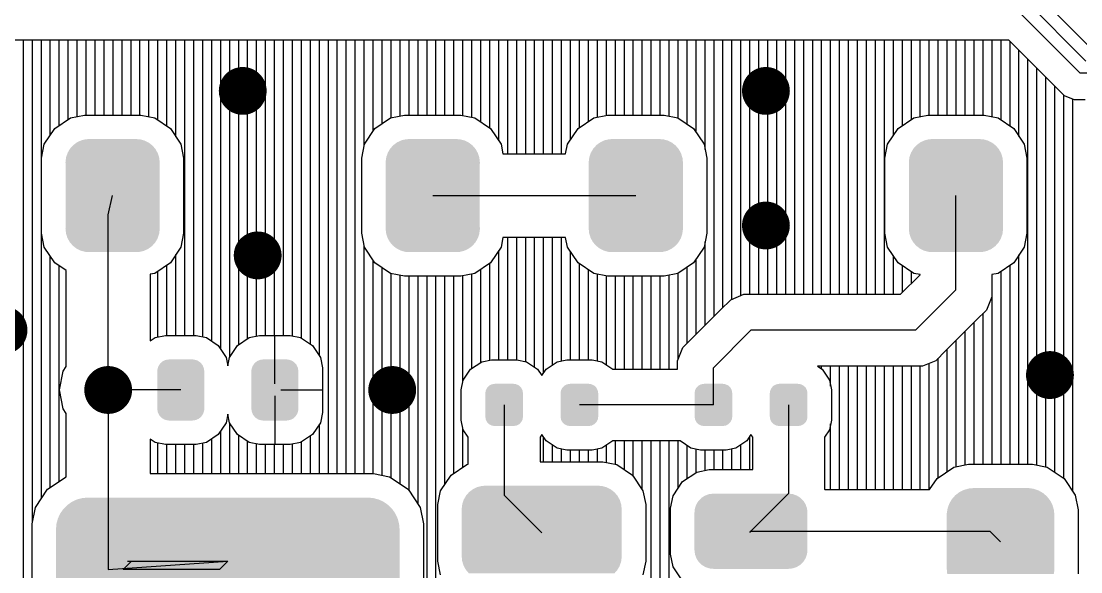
# Model space of a CAD drawing. Extents: x 295 to 953, y 10 to 290.
# Drawn here: x 735.65 to 772.78, y 164.26 to 183.55 of the extents above; entities that cross this region are included whole.
import ezdxf

# ---------------------------------------------------------------- set-up
doc = ezdxf.new("R2010")
doc.units = 0
doc.header["$LTSCALE"] = 5
doc.header["$MEASUREMENT"] = 0
doc.layers.get('0').update_dxf_attribs({"linetype": 'CONTINUOUS', "lineweight": 25})
doc.layers.add('DV-INT-A3_TOP', color=10, linetype='CONTINUOUS')

msp = doc.modelspace()

# ---------------------------------------------------------------- linework, layer by layer
at = {"const_width": 0.838}
for points in [[(742.994, 181.104, 1), (743.832, 181.104, 1)], [(761.33, 181.104, 1), (762.168, 181.104, 1)], [(761.33, 176.389, 1), (762.168, 176.389, 1)], [(743.518, 175.341, 1), (744.356, 175.341, 1)], [(734.612, 172.722, 1), (735.45, 172.722, 1)], [(771.283, 171.15, 1), (772.122, 171.15, 1)], [(738.279, 170.626, 1), (739.117, 170.626, 1)], [(748.233, 170.626, 1), (749.071, 170.626, 1)]]:
    msp.add_lwpolyline(points, format="xyb", close=True, dxfattribs=at)
for points in [[(737.608, 179.304), (737.741, 179.366), (740.094, 179.304), (739.971, 179.366)], [(737.741, 179.366), (737.759, 179.374), (739.971, 179.366), (739.94, 179.374)], [(737.759, 179.374), (737.906, 179.409), (739.94, 179.374), (739.81, 179.409)], [(737.906, 179.409), (737.92, 179.412), (739.81, 179.409), (739.751, 179.412)], [(737.92, 179.412), (738.087, 179.417), (739.751, 179.412), (739.667, 179.417)], [(739.62, 179.417), (739.644, 179.418), (739.667, 179.417), (739.644, 179.418)], [(748.827, 179.304), (748.96, 179.366), (751.314, 179.304), (751.19, 179.366)], [(748.96, 179.366), (748.978, 179.374), (751.19, 179.366), (751.159, 179.374)], [(748.978, 179.374), (749.125, 179.409), (751.159, 179.374), (751.03, 179.409)], [(749.125, 179.409), (749.14, 179.412), (751.03, 179.409), (750.97, 179.412)], [(749.14, 179.412), (749.306, 179.417), (750.97, 179.412), (750.887, 179.417)], [(750.84, 179.417), (750.864, 179.418), (750.887, 179.417), (750.864, 179.418)], [(755.943, 179.304), (756.077, 179.366), (758.43, 179.304), (758.306, 179.366)], [(756.077, 179.366), (756.094, 179.374), (758.306, 179.366), (758.276, 179.374)], [(756.094, 179.374), (756.241, 179.409), (758.276, 179.374), (758.146, 179.409)], [(756.241, 179.409), (756.256, 179.412), (758.146, 179.409), (758.087, 179.412)], [(756.256, 179.412), (756.422, 179.417), (758.087, 179.412), (758.003, 179.417)], [(757.956, 179.417), (757.98, 179.418), (758.003, 179.417), (757.98, 179.418)], [(767.163, 179.304), (767.296, 179.366), (769.649, 179.304), (769.526, 179.366)], [(767.296, 179.366), (767.314, 179.374), (769.526, 179.366), (769.495, 179.374)], [(767.314, 179.374), (767.461, 179.409), (769.495, 179.374), (769.365, 179.409)], [(767.461, 179.409), (767.475, 179.412), (769.365, 179.409), (769.306, 179.412)], [(767.475, 179.412), (767.641, 179.417), (769.306, 179.412), (769.222, 179.417)], [(769.175, 179.417), (769.199, 179.418), (769.222, 179.417), (769.199, 179.418)], [(737.278, 178.939), (737.351, 179.063), (740.426, 178.939), (740.358, 179.063)], [(737.351, 179.063), (737.363, 179.083), (740.358, 179.063), (740.341, 179.083)], [(737.363, 179.083), (737.459, 179.189), (740.341, 179.083), (740.25, 179.189)], [(737.459, 179.189), (737.474, 179.206), (740.25, 179.189), (740.229, 179.206)], [(737.474, 179.206), (737.591, 179.292), (740.229, 179.206), (740.12, 179.292)], [(737.591, 179.292), (737.608, 179.304), (740.12, 179.292), (740.094, 179.304)], [(748.497, 178.939), (748.57, 179.063), (751.646, 178.939), (751.577, 179.063)], [(748.57, 179.063), (748.582, 179.083), (751.577, 179.063), (751.561, 179.083)], [(748.582, 179.083), (748.678, 179.189), (751.561, 179.083), (751.47, 179.189)], [(748.678, 179.189), (748.693, 179.206), (751.47, 179.189), (751.449, 179.206)], [(748.693, 179.206), (748.81, 179.292), (751.449, 179.206), (751.339, 179.292)], [(748.81, 179.292), (748.827, 179.304), (751.339, 179.292), (751.314, 179.304)], [(755.614, 178.939), (755.687, 179.063), (758.762, 178.939), (758.694, 179.063)], [(755.687, 179.063), (755.698, 179.083), (758.694, 179.063), (758.677, 179.083)], [(755.698, 179.083), (755.795, 179.189), (758.677, 179.083), (758.586, 179.189)], [(755.795, 179.189), (755.81, 179.206), (758.586, 179.189), (758.565, 179.206)], [(755.81, 179.206), (755.926, 179.292), (758.565, 179.206), (758.455, 179.292)], [(755.926, 179.292), (755.943, 179.304), (758.455, 179.292), (758.43, 179.304)], [(766.833, 178.939), (766.906, 179.063), (769.981, 178.939), (769.913, 179.063)], [(766.906, 179.063), (766.918, 179.083), (769.913, 179.063), (769.896, 179.083)], [(766.918, 179.083), (767.014, 179.189), (769.896, 179.083), (769.805, 179.189)], [(767.014, 179.189), (767.029, 179.206), (769.805, 179.189), (769.784, 179.206)], [(767.029, 179.206), (767.146, 179.292), (769.784, 179.206), (769.674, 179.292)], [(767.146, 179.292), (767.163, 179.304), (769.674, 179.292), (769.649, 179.304)], [(737.202, 178.618), (737.221, 178.759), (740.502, 178.618), (740.488, 178.759)], [(737.202, 178.593), (737.202, 178.618), (740.505, 178.593), (740.502, 178.618)], [(737.221, 178.759), (737.224, 178.782), (740.488, 178.759), (740.481, 178.782)], [(737.224, 178.782), (737.271, 178.917), (740.481, 178.782), (740.438, 178.917)], [(737.271, 178.917), (737.278, 178.939), (740.438, 178.917), (740.426, 178.939)], [(748.421, 178.593), (748.422, 178.618), (751.724, 178.593), (751.722, 178.618)], [(748.422, 178.618), (748.44, 178.759), (751.722, 178.618), (751.707, 178.759)], [(748.44, 178.759), (748.443, 178.782), (751.707, 178.759), (751.7, 178.782)], [(748.443, 178.782), (748.49, 178.917), (751.7, 178.782), (751.658, 178.917)], [(748.49, 178.917), (748.497, 178.939), (751.658, 178.917), (751.646, 178.939)], [(755.538, 178.618), (755.557, 178.759), (758.838, 178.618), (758.824, 178.759)], [(755.538, 178.593), (755.538, 178.618), (758.84, 178.593), (758.838, 178.618)], [(755.557, 178.759), (755.56, 178.782), (758.824, 178.759), (758.816, 178.782)], [(755.56, 178.782), (755.606, 178.917), (758.816, 178.782), (758.774, 178.917)], [(755.606, 178.917), (755.614, 178.939), (758.774, 178.917), (758.762, 178.939)], [(766.757, 178.618), (766.776, 178.759), (770.057, 178.618), (770.043, 178.759)], [(766.757, 178.593), (766.757, 178.618), (770.06, 178.593), (770.057, 178.618)], [(766.776, 178.759), (766.779, 178.782), (770.043, 178.759), (770.035, 178.782)], [(766.779, 178.782), (766.825, 178.917), (770.035, 178.782), (769.993, 178.917)], [(766.825, 178.917), (766.833, 178.939), (769.993, 178.917), (769.981, 178.939)], [(737.204, 178.535), (737.202, 178.593), (740.503, 178.535), (740.505, 178.593)], [(737.204, 176.339), (737.204, 178.535), (740.503, 176.339), (740.503, 178.535)], [(748.424, 178.535), (748.421, 178.593), (751.722, 178.535), (751.724, 178.593)], [(748.424, 176.339), (748.424, 178.535), (751.722, 176.339), (751.722, 178.535)], [(755.54, 178.535), (755.538, 178.593), (758.838, 178.535), (758.84, 178.593)], [(755.54, 176.339), (755.54, 178.535), (758.838, 176.339), (758.838, 178.535)], [(766.759, 178.535), (766.757, 178.593), (770.057, 178.535), (770.06, 178.593)], [(766.759, 176.339), (766.759, 178.535), (770.057, 176.339), (770.057, 178.535)], [(737.202, 176.28), (737.204, 176.339), (740.505, 176.28), (740.503, 176.339)], [(737.205, 176.256), (737.202, 176.28), (740.504, 176.256), (740.505, 176.28)], [(737.219, 176.115), (737.205, 176.256), (740.486, 176.115), (740.504, 176.256)], [(737.226, 176.091), (737.219, 176.115), (740.483, 176.091), (740.486, 176.115)], [(737.268, 175.956), (737.226, 176.091), (740.436, 175.956), (740.483, 176.091)], [(748.421, 176.28), (748.424, 176.339), (751.724, 176.28), (751.722, 176.339)], [(748.424, 176.256), (748.421, 176.28), (751.724, 176.256), (751.724, 176.28)], [(748.438, 176.115), (748.424, 176.256), (751.705, 176.115), (751.724, 176.256)], [(748.446, 176.091), (748.438, 176.115), (751.702, 176.091), (751.705, 176.115)], [(748.488, 175.956), (748.446, 176.091), (751.656, 175.956), (751.702, 176.091)], [(755.538, 176.28), (755.54, 176.339), (758.84, 176.28), (758.838, 176.339)], [(755.54, 176.256), (755.538, 176.28), (758.84, 176.256), (758.84, 176.28)], [(755.554, 176.115), (755.54, 176.256), (758.821, 176.115), (758.84, 176.256)], [(755.562, 176.091), (755.554, 176.115), (758.818, 176.091), (758.821, 176.115)], [(755.604, 175.956), (755.562, 176.091), (758.772, 175.956), (758.818, 176.091)], [(766.757, 176.28), (766.759, 176.339), (770.06, 176.28), (770.057, 176.339)], [(766.76, 176.256), (766.757, 176.28), (770.059, 176.256), (770.06, 176.28)], [(766.774, 176.115), (766.76, 176.256), (770.041, 176.115), (770.059, 176.256)], [(766.781, 176.091), (766.774, 176.115), (770.038, 176.091), (770.041, 176.115)], [(766.823, 175.956), (766.781, 176.091), (769.991, 175.956), (770.038, 176.091)], [(737.281, 175.934), (737.268, 175.956), (740.429, 175.934), (740.436, 175.956)], [(737.349, 175.811), (737.281, 175.934), (740.356, 175.811), (740.429, 175.934)], [(737.365, 175.791), (737.349, 175.811), (740.344, 175.791), (740.356, 175.811)], [(737.456, 175.684), (737.365, 175.791), (740.248, 175.684), (740.344, 175.791)], [(737.477, 175.668), (737.456, 175.684), (740.233, 175.668), (740.248, 175.684)], [(737.587, 175.582), (737.477, 175.668), (740.116, 175.582), (740.233, 175.668)], [(748.5, 175.934), (748.488, 175.956), (751.648, 175.934), (751.656, 175.956)], [(748.568, 175.811), (748.5, 175.934), (751.575, 175.811), (751.648, 175.934)], [(748.585, 175.791), (748.568, 175.811), (751.563, 175.791), (751.575, 175.811)], [(748.676, 175.684), (748.585, 175.791), (751.467, 175.684), (751.563, 175.791)], [(748.697, 175.668), (748.676, 175.684), (751.452, 175.668), (751.467, 175.684)], [(748.807, 175.582), (748.697, 175.668), (751.335, 175.582), (751.452, 175.668)], [(755.616, 175.934), (755.604, 175.956), (758.764, 175.934), (758.772, 175.956)], [(755.684, 175.811), (755.616, 175.934), (758.691, 175.811), (758.764, 175.934)], [(755.701, 175.791), (755.684, 175.811), (758.68, 175.791), (758.691, 175.811)], [(755.792, 175.684), (755.701, 175.791), (758.583, 175.684), (758.68, 175.791)], [(755.813, 175.668), (755.792, 175.684), (758.568, 175.668), (758.583, 175.684)], [(755.923, 175.582), (755.813, 175.668), (758.452, 175.582), (758.568, 175.668)], [(766.835, 175.934), (766.823, 175.956), (769.984, 175.934), (769.991, 175.956)], [(766.904, 175.811), (766.835, 175.934), (769.911, 175.811), (769.984, 175.934)], [(766.92, 175.791), (766.904, 175.811), (769.899, 175.791), (769.911, 175.811)], [(767.011, 175.684), (766.92, 175.791), (769.803, 175.684), (769.899, 175.791)], [(767.032, 175.668), (767.011, 175.684), (769.788, 175.668), (769.803, 175.684)], [(767.142, 175.582), (767.032, 175.668), (769.671, 175.582), (769.788, 175.668)], [(737.613, 175.569), (737.587, 175.582), (740.099, 175.569), (740.116, 175.582)], [(737.736, 175.508), (737.613, 175.569), (739.966, 175.508), (740.099, 175.569)], [(737.767, 175.499), (737.736, 175.508), (739.948, 175.499), (739.966, 175.508)], [(737.897, 175.465), (737.767, 175.499), (739.801, 175.465), (739.948, 175.499)], [(737.956, 175.461), (737.897, 175.465), (739.786, 175.461), (739.801, 175.465)], [(738.039, 175.456), (737.956, 175.461), (739.62, 175.456), (739.786, 175.461)], [(738.062, 175.455), (738.039, 175.456), (738.062, 175.455), (738.087, 175.456)], [(748.832, 175.569), (748.807, 175.582), (751.318, 175.569), (751.335, 175.582)], [(748.955, 175.508), (748.832, 175.569), (751.185, 175.508), (751.318, 175.569)], [(748.986, 175.499), (748.955, 175.508), (751.167, 175.499), (751.185, 175.508)], [(749.116, 175.465), (748.986, 175.499), (751.02, 175.465), (751.167, 175.499)], [(749.175, 175.461), (749.116, 175.465), (751.006, 175.461), (751.02, 175.465)], [(749.259, 175.456), (749.175, 175.461), (750.84, 175.456), (751.006, 175.461)], [(749.282, 175.455), (749.259, 175.456), (749.282, 175.455), (749.306, 175.456)], [(755.948, 175.569), (755.923, 175.582), (758.435, 175.569), (758.452, 175.582)], [(756.072, 175.508), (755.948, 175.569), (758.301, 175.508), (758.435, 175.569)], [(756.102, 175.499), (756.072, 175.508), (758.284, 175.499), (758.301, 175.508)], [(756.232, 175.465), (756.102, 175.499), (758.137, 175.465), (758.284, 175.499)], [(756.291, 175.461), (756.232, 175.465), (758.122, 175.461), (758.137, 175.465)], [(756.375, 175.456), (756.291, 175.461), (757.956, 175.456), (758.122, 175.461)], [(756.398, 175.455), (756.375, 175.456), (756.398, 175.455), (756.422, 175.456)], [(767.167, 175.569), (767.142, 175.582), (769.654, 175.569), (769.671, 175.582)], [(767.291, 175.508), (767.167, 175.569), (769.521, 175.508), (769.654, 175.569)], [(767.322, 175.499), (767.291, 175.508), (769.503, 175.499), (769.521, 175.508)], [(767.452, 175.465), (767.322, 175.499), (769.356, 175.465), (769.503, 175.499)], [(767.511, 175.461), (767.452, 175.465), (769.341, 175.461), (769.356, 175.465)], [(767.594, 175.456), (767.511, 175.461), (769.175, 175.456), (769.341, 175.461)], [(767.617, 175.455), (767.594, 175.456), (767.617, 175.455), (767.641, 175.456)], [(740.518, 171.553), (740.569, 171.597), (741.96, 171.553), (741.921, 171.597)], [(740.569, 171.597), (740.607, 171.63), (741.921, 171.597), (741.869, 171.63)], [(740.607, 171.63), (740.671, 171.66), (741.869, 171.63), (741.822, 171.66)], [(740.671, 171.66), (740.713, 171.68), (741.822, 171.66), (741.753, 171.68)], [(740.713, 171.68), (740.798, 171.692), (741.753, 171.68), (741.709, 171.692)], [(740.798, 171.692), (740.824, 171.696), (741.709, 171.692), (741.655, 171.696)], [(740.824, 171.696), (740.829, 171.697), (741.655, 171.696), (741.655, 171.697)], [(740.829, 171.697), (740.829, 171.699), (741.655, 171.697), (741.655, 171.699)], [(743.817, 171.553), (743.867, 171.597), (745.258, 171.553), (745.22, 171.597)], [(743.867, 171.597), (743.905, 171.63), (745.22, 171.597), (745.167, 171.63)], [(743.905, 171.63), (743.969, 171.66), (745.167, 171.63), (745.12, 171.66)], [(743.969, 171.66), (744.012, 171.68), (745.12, 171.66), (745.051, 171.68)], [(744.012, 171.68), (744.096, 171.692), (745.051, 171.68), (745.008, 171.692)], [(744.096, 171.692), (744.122, 171.696), (745.008, 171.692), (744.953, 171.696)], [(744.122, 171.696), (744.128, 171.697), (744.953, 171.696), (744.953, 171.697)], [(744.128, 171.697), (744.128, 171.699), (744.953, 171.697), (744.953, 171.699)], [(740.417, 169.966), (740.417, 171.286), (742.068, 169.966), (742.068, 171.286)], [(740.419, 171.286), (740.423, 171.341), (742.066, 171.286), (742.057, 171.341)], [(740.423, 171.341), (740.44, 171.402), (742.057, 171.341), (742.048, 171.402)], [(740.44, 171.402), (740.455, 171.454), (742.048, 171.402), (742.024, 171.454)], [(740.455, 171.454), (740.49, 171.509), (742.024, 171.454), (741.999, 171.509)], [(740.49, 171.509), (740.518, 171.553), (741.999, 171.509), (741.96, 171.553)], [(743.715, 169.966), (743.715, 171.286), (745.366, 169.966), (745.366, 171.286)], [(743.717, 171.286), (743.721, 171.341), (745.364, 171.286), (745.356, 171.341)], [(743.721, 171.341), (743.739, 171.402), (745.356, 171.341), (745.347, 171.402)], [(743.739, 171.402), (743.754, 171.454), (745.347, 171.402), (745.322, 171.454)], [(743.754, 171.454), (743.789, 171.509), (745.322, 171.454), (745.297, 171.509)], [(743.789, 171.509), (743.817, 171.553), (745.297, 171.509), (745.258, 171.553)], [(752.06, 170.783), (752.14, 170.825), (753.093, 170.783), (753.005, 170.825)], [(752.14, 170.825), (752.162, 170.828), (753.005, 170.825), (752.998, 170.828)], [(752.162, 170.828), (752.244, 170.842), (752.998, 170.828), (752.906, 170.842)], [(752.244, 170.842), (752.244, 170.844), (752.906, 170.842), (752.906, 170.844)], [(754.697, 170.783), (754.776, 170.825), (755.729, 170.783), (755.641, 170.825)], [(754.776, 170.825), (754.798, 170.828), (755.641, 170.825), (755.634, 170.828)], [(754.798, 170.828), (754.88, 170.842), (755.634, 170.828), (755.542, 170.842)], [(754.88, 170.842), (754.88, 170.844), (755.542, 170.842), (755.542, 170.844)], [(759.395, 170.783), (759.475, 170.825), (760.427, 170.783), (760.34, 170.825)], [(759.475, 170.825), (759.496, 170.828), (760.34, 170.825), (760.332, 170.828)], [(759.496, 170.828), (759.578, 170.842), (760.332, 170.828), (760.24, 170.842)], [(759.578, 170.842), (759.578, 170.844), (760.24, 170.842), (760.24, 170.844)], [(762.031, 170.783), (762.111, 170.825), (763.063, 170.783), (762.976, 170.825)], [(762.111, 170.825), (762.132, 170.828), (762.976, 170.825), (762.968, 170.828)], [(762.132, 170.828), (762.214, 170.842), (762.968, 170.828), (762.876, 170.842)], [(762.214, 170.842), (762.214, 170.844), (762.876, 170.842), (762.876, 170.844)], [(751.915, 170.515), (751.929, 170.607), (753.235, 170.515), (753.219, 170.607)], [(751.915, 170.513), (751.915, 170.515), (753.235, 170.513), (753.235, 170.515)], [(751.915, 169.692), (751.915, 170.513), (753.235, 169.692), (753.235, 170.513)], [(751.929, 170.607), (751.934, 170.618), (753.219, 170.607), (753.217, 170.618)], [(751.934, 170.618), (751.974, 170.702), (753.217, 170.618), (753.173, 170.702)], [(751.974, 170.702), (751.984, 170.711), (753.173, 170.702), (753.168, 170.711)], [(751.984, 170.711), (752.047, 170.777), (753.168, 170.711), (753.1, 170.777)], [(752.047, 170.777), (752.06, 170.783), (753.1, 170.777), (753.093, 170.783)], [(754.551, 170.515), (754.565, 170.607), (755.871, 170.515), (755.855, 170.607)], [(754.551, 170.513), (754.551, 170.515), (755.871, 170.513), (755.871, 170.515)], [(754.551, 169.692), (754.551, 170.513), (755.871, 169.692), (755.871, 170.513)], [(754.565, 170.607), (754.57, 170.618), (755.855, 170.607), (755.853, 170.618)], [(754.57, 170.618), (754.61, 170.702), (755.853, 170.618), (755.809, 170.702)], [(754.61, 170.702), (754.62, 170.711), (755.809, 170.702), (755.804, 170.711)], [(754.62, 170.711), (754.684, 170.777), (755.804, 170.711), (755.736, 170.777)], [(754.684, 170.777), (754.697, 170.783), (755.736, 170.777), (755.729, 170.783)], [(759.249, 170.515), (759.263, 170.607), (760.569, 170.515), (760.553, 170.607)], [(759.249, 170.513), (759.249, 170.515), (760.569, 170.513), (760.569, 170.515)], [(759.249, 169.692), (759.249, 170.513), (760.569, 169.692), (760.569, 170.513)], [(759.263, 170.607), (759.268, 170.618), (760.553, 170.607), (760.552, 170.618)], [(759.268, 170.618), (759.309, 170.702), (760.552, 170.618), (760.507, 170.702)], [(759.309, 170.702), (759.318, 170.711), (760.507, 170.702), (760.502, 170.711)], [(759.318, 170.711), (759.382, 170.777), (760.502, 170.711), (760.434, 170.777)], [(759.382, 170.777), (759.395, 170.783), (760.434, 170.777), (760.427, 170.783)], [(761.885, 170.515), (761.899, 170.607), (763.205, 170.515), (763.19, 170.607)], [(761.885, 170.513), (761.885, 170.515), (763.205, 170.513), (763.205, 170.515)], [(761.885, 169.692), (761.885, 170.513), (763.205, 169.692), (763.205, 170.513)], [(761.899, 170.607), (761.904, 170.618), (763.19, 170.607), (763.188, 170.618)], [(761.904, 170.618), (761.945, 170.702), (763.188, 170.618), (763.144, 170.702)], [(761.945, 170.702), (761.954, 170.711), (763.144, 170.702), (763.139, 170.711)], [(761.954, 170.711), (762.018, 170.777), (763.139, 170.711), (763.07, 170.777)], [(762.018, 170.777), (762.031, 170.783), (763.07, 170.777), (763.063, 170.783)], [(740.427, 169.911), (740.419, 169.966), (742.062, 169.911), (742.066, 169.966)], [(740.436, 169.85), (740.427, 169.911), (742.044, 169.85), (742.062, 169.911)], [(740.46, 169.798), (740.436, 169.85), (742.029, 169.798), (742.044, 169.85)], [(740.485, 169.744), (740.46, 169.798), (741.994, 169.744), (742.029, 169.798)], [(740.524, 169.699), (740.485, 169.744), (741.966, 169.699), (741.994, 169.744)], [(743.725, 169.911), (743.717, 169.966), (745.36, 169.911), (745.364, 169.966)], [(743.734, 169.85), (743.725, 169.911), (745.342, 169.85), (745.36, 169.911)], [(743.758, 169.798), (743.734, 169.85), (745.327, 169.798), (745.342, 169.85)], [(743.784, 169.744), (743.758, 169.798), (745.293, 169.744), (745.327, 169.798)], [(743.823, 169.699), (743.784, 169.744), (745.264, 169.699), (745.293, 169.744)], [(740.563, 169.655), (740.524, 169.699), (741.916, 169.655), (741.966, 169.699)], [(740.615, 169.622), (740.563, 169.655), (741.878, 169.622), (741.916, 169.655)], [(740.662, 169.592), (740.615, 169.622), (741.813, 169.592), (741.878, 169.622)], [(740.729, 169.573), (740.662, 169.592), (741.771, 169.573), (741.813, 169.592)], [(740.774, 169.56), (740.729, 169.573), (741.683, 169.56), (741.771, 169.573)], [(740.829, 169.556), (740.774, 169.56), (741.656, 169.556), (741.683, 169.56)], [(740.829, 169.553), (740.829, 169.556), (741.655, 169.553), (741.655, 169.556)], [(740.829, 169.556), (740.829, 169.556), (741.655, 169.556), (741.656, 169.556)], [(743.861, 169.655), (743.823, 169.699), (745.214, 169.655), (745.264, 169.699)], [(743.913, 169.622), (743.861, 169.655), (745.176, 169.622), (745.214, 169.655)], [(743.96, 169.592), (743.913, 169.622), (745.112, 169.592), (745.176, 169.622)], [(744.027, 169.573), (743.96, 169.592), (745.069, 169.573), (745.112, 169.592)], [(744.073, 169.56), (744.027, 169.573), (744.981, 169.56), (745.069, 169.573)], [(744.128, 169.556), (744.073, 169.56), (744.955, 169.556), (744.981, 169.56)], [(744.128, 169.553), (744.128, 169.556), (744.953, 169.553), (744.953, 169.556)], [(744.128, 169.556), (744.128, 169.556), (744.953, 169.556), (744.955, 169.556)], [(751.915, 169.69), (751.915, 169.692), (753.235, 169.69), (753.235, 169.692)], [(751.93, 169.598), (751.915, 169.69), (753.221, 169.598), (753.235, 169.69)], [(751.932, 169.586), (751.93, 169.598), (753.215, 169.586), (753.221, 169.598)], [(751.976, 169.503), (751.932, 169.586), (753.175, 169.503), (753.215, 169.586)], [(751.981, 169.494), (751.976, 169.503), (753.166, 169.494), (753.175, 169.503)], [(752.05, 169.428), (751.981, 169.494), (753.102, 169.428), (753.166, 169.494)], [(752.057, 169.422), (752.05, 169.428), (753.089, 169.422), (753.102, 169.428)], [(752.144, 169.38), (752.057, 169.422), (753.009, 169.38), (753.089, 169.422)], [(752.151, 169.377), (752.144, 169.38), (752.988, 169.377), (753.009, 169.38)], [(752.244, 169.363), (752.151, 169.377), (752.906, 169.363), (752.988, 169.377)], [(752.244, 169.361), (752.244, 169.363), (752.906, 169.361), (752.906, 169.363)], [(754.551, 169.69), (754.551, 169.692), (755.871, 169.69), (755.871, 169.692)], [(754.566, 169.598), (754.551, 169.69), (755.857, 169.598), (755.871, 169.69)], [(754.568, 169.586), (754.566, 169.598), (755.852, 169.586), (755.857, 169.598)], [(754.612, 169.503), (754.568, 169.586), (755.811, 169.503), (755.852, 169.586)], [(754.617, 169.494), (754.612, 169.503), (755.802, 169.494), (755.811, 169.503)], [(754.686, 169.428), (754.617, 169.494), (755.738, 169.428), (755.802, 169.494)], [(754.693, 169.422), (754.686, 169.428), (755.725, 169.422), (755.738, 169.428)], [(754.78, 169.38), (754.693, 169.422), (755.645, 169.38), (755.725, 169.422)], [(754.788, 169.377), (754.78, 169.38), (755.624, 169.377), (755.645, 169.38)], [(754.88, 169.363), (754.788, 169.377), (755.542, 169.363), (755.624, 169.377)], [(754.88, 169.361), (754.88, 169.363), (755.542, 169.361), (755.542, 169.363)], [(759.249, 169.69), (759.249, 169.692), (760.569, 169.69), (760.569, 169.692)], [(759.265, 169.598), (759.249, 169.69), (760.555, 169.598), (760.569, 169.69)], [(759.266, 169.586), (759.265, 169.598), (760.55, 169.586), (760.555, 169.598)], [(759.31, 169.503), (759.266, 169.586), (760.509, 169.503), (760.55, 169.586)], [(759.315, 169.494), (759.31, 169.503), (760.5, 169.494), (760.509, 169.503)], [(759.384, 169.428), (759.315, 169.494), (760.436, 169.428), (760.5, 169.494)], [(759.391, 169.422), (759.384, 169.428), (760.423, 169.422), (760.436, 169.428)], [(759.478, 169.38), (759.391, 169.422), (760.343, 169.38), (760.423, 169.422)], [(759.486, 169.377), (759.478, 169.38), (760.322, 169.377), (760.343, 169.38)], [(759.578, 169.363), (759.486, 169.377), (760.24, 169.363), (760.322, 169.377)], [(759.578, 169.361), (759.578, 169.363), (760.24, 169.361), (760.24, 169.363)], [(761.885, 169.69), (761.885, 169.692), (763.205, 169.69), (763.205, 169.692)], [(761.901, 169.598), (761.885, 169.69), (763.191, 169.598), (763.205, 169.69)], [(761.903, 169.586), (761.901, 169.598), (763.186, 169.586), (763.191, 169.598)], [(761.947, 169.503), (761.903, 169.586), (763.145, 169.503), (763.186, 169.586)], [(761.952, 169.494), (761.947, 169.503), (763.136, 169.494), (763.145, 169.503)], [(762.02, 169.428), (761.952, 169.494), (763.072, 169.428), (763.136, 169.494)], [(762.027, 169.422), (762.02, 169.428), (763.059, 169.422), (763.072, 169.428)], [(762.115, 169.38), (762.027, 169.422), (762.98, 169.38), (763.059, 169.422)], [(762.122, 169.377), (762.115, 169.38), (762.958, 169.377), (762.98, 169.38)], [(762.214, 169.363), (762.122, 169.377), (762.876, 169.363), (762.958, 169.377)], [(762.214, 169.361), (762.214, 169.363), (762.876, 169.361), (762.876, 169.363)], [(751.359, 167.06), (751.476, 167.146), (756.419, 167.06), (756.309, 167.146)], [(751.476, 167.146), (751.493, 167.159), (756.309, 167.146), (756.284, 167.159)], [(751.493, 167.159), (751.626, 167.22), (756.284, 167.159), (756.161, 167.22)], [(751.626, 167.22), (751.643, 167.228), (756.161, 167.22), (756.13, 167.228)], [(751.643, 167.228), (751.79, 167.263), (756.13, 167.228), (756, 167.263)], [(751.79, 167.263), (751.805, 167.267), (756, 167.263), (755.941, 167.267)], [(751.805, 167.267), (751.971, 167.271), (755.941, 167.267), (755.857, 167.271)], [(755.81, 167.271), (755.834, 167.273), (755.857, 167.271), (755.834, 167.273)], [(768.636, 167.1), (768.681, 167.123), (771.315, 167.1), (771.251, 167.123)], [(768.681, 167.123), (768.808, 167.16), (771.251, 167.123), (771.148, 167.16)], [(768.808, 167.16), (768.852, 167.173), (771.148, 167.16), (771.068, 167.173)], [(768.852, 167.173), (769.01, 167.188), (771.068, 167.173), (770.973, 167.188)], [(769.01, 167.188), (769.029, 167.19), (770.973, 167.188), (770.915, 167.19)], [(737.426, 166.708), (737.596, 166.787), (748.351, 166.708), (748.184, 166.787)], [(737.596, 166.787), (737.601, 166.789), (748.184, 166.787), (748.175, 166.789)], [(737.601, 166.789), (737.783, 166.838), (748.175, 166.789), (747.998, 166.838)], [(737.783, 166.838), (737.787, 166.839), (747.998, 166.838), (747.985, 166.839)], [(737.787, 166.839), (737.98, 166.857), (747.985, 166.839), (747.799, 166.857)], [(751.109, 166.637), (751.155, 166.772), (756.67, 166.637), (756.628, 166.772)], [(751.155, 166.772), (751.163, 166.794), (756.628, 166.772), (756.616, 166.794)], [(751.163, 166.794), (751.236, 166.917), (756.616, 166.794), (756.548, 166.917)], [(751.236, 166.917), (751.247, 166.937), (756.548, 166.917), (756.531, 166.937)], [(751.247, 166.937), (751.344, 167.044), (756.531, 166.937), (756.44, 167.044)], [(751.344, 167.044), (751.359, 167.06), (756.44, 167.044), (756.419, 167.06)], [(759.313, 166.624), (759.387, 166.743), (763.138, 166.624), (763.062, 166.743)], [(759.387, 166.743), (759.393, 166.749), (763.062, 166.743), (763.058, 166.749)], [(759.393, 166.749), (759.492, 166.849), (763.058, 166.749), (762.957, 166.849)], [(759.492, 166.849), (759.499, 166.854), (762.957, 166.849), (762.952, 166.854)], [(759.499, 166.854), (759.617, 166.928), (762.952, 166.854), (762.831, 166.928)], [(759.617, 166.928), (759.627, 166.931), (762.831, 166.928), (762.826, 166.931)], [(759.627, 166.931), (759.757, 166.977), (762.826, 166.931), (762.69, 166.977)], [(759.757, 166.977), (759.773, 166.979), (762.69, 166.977), (762.685, 166.979)], [(759.773, 166.979), (759.905, 166.994), (762.685, 166.979), (762.545, 166.994)], [(759.905, 166.994), (759.905, 166.997), (762.545, 166.994), (762.545, 166.997)], [(768.175, 166.648), (768.237, 166.752), (771.764, 166.648), (771.711, 166.752)], [(768.237, 166.752), (768.265, 166.8), (771.711, 166.752), (771.673, 166.8)], [(768.265, 166.8), (768.346, 166.893), (771.673, 166.8), (771.602, 166.893)], [(768.346, 166.893), (768.383, 166.934), (771.602, 166.893), (771.555, 166.934)], [(768.383, 166.934), (768.481, 167.01), (771.555, 166.934), (771.468, 167.01)], [(768.481, 167.01), (768.523, 167.043), (771.468, 167.01), (771.413, 167.043)], [(768.523, 167.043), (768.636, 167.1), (771.413, 167.043), (771.315, 167.1)], [(737.02, 166.304), (737.127, 166.456), (748.758, 166.304), (748.652, 166.456)], [(737.127, 166.456), (737.131, 166.461), (748.652, 166.456), (748.647, 166.461)], [(737.131, 166.461), (737.263, 166.593), (748.647, 166.461), (748.516, 166.593)], [(737.263, 166.593), (737.268, 166.597), (748.516, 166.593), (748.51, 166.597)], [(737.268, 166.597), (737.421, 166.704), (748.51, 166.597), (748.358, 166.704)], [(737.421, 166.704), (737.426, 166.708), (748.358, 166.704), (748.351, 166.708)], [(751.085, 164.799), (751.085, 166.446), (756.697, 164.799), (756.697, 166.446)], [(751.087, 166.472), (751.106, 166.613), (756.692, 166.472), (756.678, 166.613)], [(751.087, 166.448), (751.087, 166.472), (756.694, 166.448), (756.692, 166.472)], [(751.087, 166.446), (751.087, 166.448), (756.694, 166.446), (756.694, 166.448)], [(751.106, 166.613), (751.109, 166.637), (756.678, 166.613), (756.67, 166.637)], [(759.245, 166.337), (759.26, 166.477), (763.205, 166.337), (763.189, 166.477)], [(759.26, 166.477), (759.263, 166.484), (763.189, 166.477), (763.188, 166.484)], [(759.263, 166.484), (759.309, 166.617), (763.188, 166.484), (763.14, 166.617)], [(759.309, 166.617), (759.313, 166.624), (763.14, 166.617), (763.138, 166.624)], [(768.087, 166.305), (768.106, 166.424), (771.852, 166.305), (771.841, 166.424)], [(768.106, 166.424), (768.115, 166.48), (771.841, 166.424), (771.824, 166.48)], [(768.115, 166.48), (768.156, 166.594), (771.824, 166.48), (771.791, 166.594)], [(768.156, 166.594), (768.175, 166.648), (771.791, 166.594), (771.764, 166.648)], [(736.887, 165.943), (736.936, 166.123), (748.891, 165.943), (748.843, 166.123)], [(736.936, 166.123), (736.938, 166.129), (748.843, 166.123), (748.84, 166.129)], [(736.938, 166.129), (737.017, 166.298), (748.84, 166.129), (748.762, 166.298)], [(737.017, 166.298), (737.02, 166.304), (748.762, 166.298), (748.758, 166.304)], [(759.245, 166.335), (759.245, 166.337), (763.205, 166.335), (763.205, 166.337)], [(759.245, 165.019), (759.245, 166.335), (763.205, 165.019), (763.205, 166.335)], [(768.086, 166.247), (768.087, 166.305), (771.858, 166.247), (771.852, 166.305)], [(768.086, 164.361), (768.086, 166.247), (771.858, 164.361), (771.858, 166.247)], [(736.867, 163.514), (736.867, 165.744), (748.912, 163.514), (748.912, 165.744)], [(736.869, 165.744), (736.886, 165.936), (748.91, 165.744), (748.893, 165.936)], [(736.886, 165.936), (736.887, 165.943), (748.893, 165.936), (748.891, 165.943)], [(759.245, 165.017), (759.245, 165.019), (763.205, 165.017), (763.205, 165.019)], [(759.261, 164.877), (759.245, 165.017), (763.19, 164.877), (763.205, 165.017)], [(759.262, 164.869), (759.261, 164.877), (763.187, 164.869), (763.19, 164.877)], [(751.087, 164.797), (751.087, 164.799), (756.694, 164.797), (756.694, 164.799)], [(751.089, 164.773), (751.087, 164.797), (756.694, 164.773), (756.694, 164.797)], [(751.104, 164.631), (751.089, 164.773), (756.676, 164.631), (756.694, 164.773)], [(751.111, 164.608), (751.104, 164.631), (756.673, 164.608), (756.676, 164.631)], [(751.153, 164.473), (751.111, 164.608), (756.626, 164.473), (756.673, 164.608)], [(759.309, 164.736), (759.262, 164.869), (763.141, 164.736), (763.187, 164.869)], [(759.312, 164.729), (759.309, 164.736), (763.137, 164.729), (763.141, 164.736)], [(759.388, 164.61), (759.312, 164.729), (763.063, 164.61), (763.137, 164.729)], [(759.392, 164.604), (759.388, 164.61), (763.057, 164.604), (763.063, 164.61)], [(759.493, 164.505), (759.392, 164.604), (762.958, 164.505), (763.057, 164.604)], [(751.165, 164.451), (751.153, 164.473), (756.618, 164.451), (756.626, 164.473)], [(751.233, 164.327), (751.165, 164.451), (756.546, 164.327), (756.618, 164.451)], [(751.25, 164.308), (751.233, 164.327), (756.534, 164.308), (756.546, 164.327)], [(751.341, 164.201), (751.25, 164.308), (756.437, 164.201), (756.534, 164.308)], [(759.498, 164.5), (759.493, 164.505), (762.95, 164.5), (762.958, 164.505)], [(759.619, 164.426), (759.498, 164.5), (762.833, 164.426), (762.95, 164.5)], [(759.624, 164.422), (759.619, 164.426), (762.823, 164.422), (762.833, 164.426)], [(759.76, 164.376), (759.624, 164.422), (762.693, 164.376), (762.823, 164.422)], [(759.765, 164.375), (759.76, 164.376), (762.677, 164.375), (762.693, 164.376)], [(759.905, 164.36), (759.765, 164.375), (762.545, 164.36), (762.677, 164.375)], [(759.905, 164.357), (759.905, 164.36), (762.545, 164.357), (762.545, 164.36)], [(768.091, 164.303), (768.086, 164.361), (771.856, 164.303), (771.858, 164.361)], [(768.102, 164.184), (768.091, 164.303), (771.837, 164.184), (771.856, 164.303)]]:
    msp.add_solid(points)
at = {"layer": 'DV-INT-A3_TOP', "color": 7}
for p, q in [((773.169, 182.571), (771.074, 184.666)), ((772.96, 182.152), (770.864, 184.247)), ((770.655, 183.828), (772.75, 181.732)), ((770.265, 182.885), (727.886, 182.885)), ((735.727, 160.245), (735.727, 182.885)), ((736.041, 165.999), (736.041, 182.885)), ((736.356, 166.825), (736.356, 182.885)), ((736.67, 179.553), (736.67, 182.885)), ((736.984, 179.893), (736.984, 182.885)), ((737.299, 180.102), (737.299, 182.885)), ((737.613, 180.203), (737.613, 182.885)), ((737.927, 180.253), (737.927, 182.885)), ((738.242, 180.253), (738.242, 182.885)), ((738.556, 180.253), (738.556, 182.885)), ((738.87, 180.253), (738.87, 182.885)), ((739.184, 180.253), (739.184, 182.885)), ((739.499, 180.253), (739.499, 182.885)), ((739.813, 180.253), (739.813, 182.885)), ((740.127, 180.194), (740.127, 182.885)), ((740.442, 180.077), (740.442, 182.885)), ((740.756, 179.867), (740.756, 182.885)), ((741.07, 179.499), (741.07, 182.885)), ((741.385, 172.533), (741.385, 182.885)), ((741.699, 172.533), (741.699, 182.885)), ((742.013, 172.487), (742.013, 182.885)), ((742.328, 172.336), (742.328, 182.885)), ((742.642, 172.055), (742.642, 182.885)), ((742.956, 171.783), (742.956, 182.885)), ((743.271, 172.215), (743.271, 182.885)), ((743.585, 172.424), (743.585, 182.885)), ((743.899, 172.512), (743.899, 182.885)), ((744.214, 172.533), (744.214, 182.885)), ((744.528, 172.533), (744.528, 182.885)), ((744.842, 172.533), (744.842, 182.885)), ((745.157, 172.521), (745.157, 182.885)), ((745.471, 172.441), (745.471, 182.885)), ((745.785, 172.231), (745.785, 182.885)), ((746.1, 171.817), (746.1, 182.885)), ((746.414, 167.697), (746.414, 182.885)), ((746.728, 167.697), (746.728, 182.885)), ((747.043, 167.697), (747.043, 182.885)), ((747.357, 167.697), (747.357, 182.885)), ((747.671, 179.197), (747.671, 182.885)), ((747.986, 179.696), (747.986, 182.885)), ((748.3, 179.955), (748.3, 182.885)), ((748.614, 180.161), (748.614, 182.885)), ((748.929, 180.224), (748.929, 182.885)), ((749.243, 180.253), (749.243, 182.885)), ((749.557, 180.253), (749.557, 182.885)), ((749.872, 180.253), (749.872, 182.885)), ((750.186, 180.253), (750.186, 182.885)), ((750.5, 180.253), (750.5, 182.885)), ((750.815, 180.253), (750.815, 182.885)), ((751.129, 180.24), (751.129, 182.885)), ((751.443, 180.178), (751.443, 182.885)), ((751.757, 180.014), (751.757, 182.885)), ((752.072, 179.805), (752.072, 182.885)), ((752.386, 179.352), (752.386, 182.885)), ((752.7, 178.904), (752.7, 182.885)), ((753.015, 178.904), (753.015, 182.885)), ((753.329, 178.904), (753.329, 182.885)), ((753.643, 178.904), (753.643, 182.885)), ((753.958, 178.904), (753.958, 182.885)), ((754.272, 178.904), (754.272, 182.885)), ((754.586, 178.904), (754.586, 182.885)), ((754.901, 179.398), (754.901, 182.885)), ((755.215, 179.826), (755.215, 182.885)), ((755.529, 180.035), (755.529, 182.885)), ((755.844, 180.182), (755.844, 182.885)), ((756.158, 180.245), (756.158, 182.885)), ((756.472, 180.253), (756.472, 182.885)), ((756.787, 180.253), (756.787, 182.885)), ((757.101, 180.253), (757.101, 182.885)), ((757.415, 180.253), (757.415, 182.885)), ((757.73, 180.253), (757.73, 182.885)), ((758.044, 180.253), (758.044, 182.885)), ((758.358, 180.215), (758.358, 182.885)), ((758.673, 180.148), (758.673, 182.885)), ((758.987, 179.939), (758.987, 182.885)), ((759.301, 179.654), (759.301, 182.885)), ((759.616, 179.054), (759.616, 182.885)), ((759.93, 173.204), (759.93, 182.885)), ((760.244, 173.518), (760.244, 182.885)), ((760.559, 173.803), (760.559, 182.885)), ((760.873, 173.933), (760.873, 182.885)), ((761.187, 173.979), (761.187, 182.885)), ((761.502, 173.979), (761.502, 182.885)), ((761.816, 173.979), (761.816, 182.885)), ((762.13, 173.979), (762.13, 182.885)), ((762.445, 173.979), (762.445, 182.885)), ((762.759, 173.979), (762.759, 182.885)), ((763.073, 173.979), (763.073, 182.885)), ((763.388, 173.979), (763.388, 182.885)), ((763.702, 173.979), (763.702, 182.885)), ((764.016, 173.979), (764.016, 182.885)), ((764.33, 173.979), (764.33, 182.885)), ((764.645, 173.979), (764.645, 182.885)), ((764.959, 173.979), (764.959, 182.885)), ((765.273, 173.979), (765.273, 182.885)), ((765.588, 173.979), (765.588, 182.885)), ((765.902, 173.979), (765.902, 182.885)), ((766.216, 179.541), (766.216, 182.885)), ((766.531, 179.888), (766.531, 182.885)), ((766.845, 180.098), (766.845, 182.885)), ((767.159, 180.203), (767.159, 182.885)), ((767.474, 180.253), (767.474, 182.885)), ((767.788, 180.253), (767.788, 182.885)), ((768.102, 180.253), (768.102, 182.885)), ((768.417, 180.253), (768.417, 182.885)), ((768.731, 180.253), (768.731, 182.885)), ((769.045, 180.253), (769.045, 182.885)), ((769.36, 180.253), (769.36, 182.885)), ((769.674, 180.199), (769.674, 182.885)), ((769.988, 180.085), (769.988, 182.885)), ((772.218, 180.932), (770.265, 182.885)), ((770.303, 179.876), (770.303, 182.843)), ((770.617, 179.511), (770.617, 182.529)), ((770.931, 168.028), (770.931, 182.214)), ((771.246, 167.994), (771.246, 181.9)), ((772.75, 181.732), (835.196, 181.732)), ((771.56, 167.932), (771.56, 181.586)), ((771.874, 167.747), (771.874, 181.271)), ((772.189, 167.538), (772.189, 180.957)), ((772.465, 180.831), (772.218, 180.932)), ((772.566, 180.789), (772.465, 180.831)), ((772.503, 167.072), (772.503, 180.81)), ((772.939, 180.789), (772.566, 180.789)), ((736.829, 179.788), (737.378, 180.157)), ((737.378, 180.157), (737.864, 180.253)), ((737.864, 180.253), (739.842, 180.253)), ((739.842, 180.253), (740.329, 180.157)), ((740.329, 180.157), (740.878, 179.788)), ((748.048, 179.788), (748.597, 180.157)), ((748.597, 180.157), (749.084, 180.253)), ((749.084, 180.253), (751.062, 180.253)), ((751.062, 180.253), (751.548, 180.157)), ((751.548, 180.157), (752.097, 179.788)), ((755.165, 179.788), (755.714, 180.157)), ((755.714, 180.157), (756.2, 180.253)), ((756.2, 180.253), (758.178, 180.253)), ((758.178, 180.253), (758.664, 180.157)), ((758.664, 180.157), (759.213, 179.788)), ((766.384, 179.788), (766.933, 180.157)), ((766.933, 180.157), (767.419, 180.253)), ((767.419, 180.253), (769.397, 180.253)), ((769.397, 180.253), (769.884, 180.157)), ((769.884, 180.157), (770.433, 179.788)), ((736.46, 179.239), (736.829, 179.788)), ((740.878, 179.788), (741.246, 179.239)), ((747.68, 179.239), (748.048, 179.788)), ((752.097, 179.788), (752.466, 179.239)), ((754.796, 179.239), (755.165, 179.788)), ((759.213, 179.788), (759.582, 179.239)), ((766.015, 179.239), (766.384, 179.788)), ((770.433, 179.788), (770.801, 179.239)), ((736.364, 178.753), (736.46, 179.239)), ((741.246, 179.239), (741.343, 178.753)), ((747.583, 178.753), (747.68, 179.239)), ((752.466, 179.239), (752.533, 178.904)), ((754.729, 178.904), (754.796, 179.239)), ((759.582, 179.239), (759.678, 178.753)), ((765.919, 178.753), (766.015, 179.239)), ((770.801, 179.239), (770.898, 178.753)), ((736.364, 176.117), (736.364, 178.753)), ((741.343, 178.753), (741.343, 176.117)), ((747.583, 176.117), (747.583, 178.753)), ((752.533, 178.904), (754.729, 178.904)), ((759.678, 178.753), (759.678, 176.117)), ((765.919, 176.117), (765.919, 178.753)), ((770.898, 178.753), (770.898, 176.117)), ((738.698, 176.758), (738.853, 177.437)), ((750.073, 177.437), (757.189, 177.437)), ((768.408, 174.138), (768.408, 177.437)), ((738.698, 170.626), (738.698, 176.758)), ((736.46, 175.63), (736.364, 176.117)), ((741.343, 176.117), (741.246, 175.63)), ((747.68, 175.63), (747.583, 176.117)), ((759.678, 176.117), (759.582, 175.63)), ((766.015, 175.63), (765.919, 176.117)), ((770.898, 176.117), (770.801, 175.63)), ((747.671, 167.697), (747.671, 175.672)), ((752.533, 175.97), (752.466, 175.63)), ((754.729, 175.97), (752.533, 175.97)), ((752.7, 171.682), (752.7, 175.97)), ((753.015, 171.682), (753.015, 175.97)), ((753.329, 171.62), (753.329, 175.97)), ((753.643, 171.423), (753.643, 175.97)), ((753.958, 171.234), (753.958, 175.97)), ((754.272, 171.511), (754.272, 175.97)), ((754.586, 171.645), (754.586, 175.97)), ((754.796, 175.63), (754.729, 175.97)), ((759.616, 172.889), (759.616, 175.815)), ((736.829, 175.081), (736.46, 175.63)), ((736.67, 167.215), (736.67, 175.316)), ((741.246, 175.63), (740.878, 175.081)), ((741.07, 172.533), (741.07, 175.371)), ((748.048, 175.081), (747.68, 175.63)), ((752.466, 175.63), (752.097, 175.081)), ((752.386, 171.682), (752.386, 175.517)), ((755.165, 175.081), (754.796, 175.63)), ((754.901, 171.682), (754.901, 175.471)), ((759.582, 175.63), (759.213, 175.081)), ((766.384, 175.081), (766.015, 175.63)), ((766.216, 173.979), (766.216, 175.329)), ((770.801, 175.63), (770.433, 175.081)), ((770.617, 168.028), (770.617, 175.358)), ((737.231, 174.809), (736.829, 175.081)), ((736.984, 167.424), (736.984, 174.977)), ((740.878, 175.081), (740.329, 174.713)), ((740.756, 172.533), (740.756, 175.002)), ((747.986, 167.697), (747.986, 175.174)), ((748.597, 174.713), (748.048, 175.081)), ((748.3, 167.634), (748.3, 174.914)), ((752.097, 175.081), (751.548, 174.713)), ((752.072, 171.67), (752.072, 175.065)), ((755.714, 174.713), (755.165, 175.081)), ((755.215, 171.682), (755.215, 175.044)), ((759.213, 175.081), (758.664, 174.713)), ((758.987, 172.261), (758.987, 174.93)), ((759.301, 172.575), (759.301, 175.215)), ((766.933, 174.713), (766.384, 175.081)), ((766.531, 174.042), (766.531, 174.981)), ((770.433, 175.081), (769.884, 174.713)), ((770.303, 168.028), (770.303, 174.993)), ((737.231, 171.448), (737.231, 174.809)), ((740.329, 174.713), (740.165, 174.683)), ((740.165, 174.683), (740.165, 172.345)), ((740.442, 172.483), (740.442, 174.792)), ((749.084, 174.616), (748.597, 174.713)), ((748.614, 167.546), (748.614, 174.708)), ((748.929, 167.336), (748.929, 174.645)), ((751.062, 174.616), (749.084, 174.616)), ((749.243, 167.097), (749.243, 174.616)), ((749.557, 166.624), (749.557, 174.616)), ((749.872, 147.861), (749.872, 174.616)), ((750.186, 147.861), (750.186, 174.616)), ((750.5, 167.328), (750.5, 174.616)), ((750.815, 167.714), (750.815, 174.616)), ((751.548, 174.713), (751.062, 174.616)), ((751.129, 170.907), (751.129, 174.629)), ((751.443, 171.385), (751.443, 174.692)), ((751.757, 171.594), (751.757, 174.855)), ((755.529, 171.682), (755.529, 174.834)), ((756.2, 174.616), (755.714, 174.713)), ((755.844, 171.645), (755.844, 174.687)), ((756.158, 171.506), (756.158, 174.625)), ((758.178, 174.616), (756.2, 174.616)), ((756.472, 171.36), (756.472, 174.616)), ((756.787, 171.36), (756.787, 174.616)), ((757.101, 171.36), (757.101, 174.616)), ((757.415, 171.36), (757.415, 174.616)), ((757.73, 171.36), (757.73, 174.616)), ((758.044, 171.36), (758.044, 174.616)), ((758.664, 174.713), (758.178, 174.616)), ((758.358, 171.36), (758.358, 174.654)), ((758.673, 171.708), (758.673, 174.721)), ((766.468, 173.979), (767.151, 174.658)), ((766.845, 174.356), (766.845, 174.771)), ((767.151, 174.671), (766.933, 174.713)), ((767.151, 174.658), (767.151, 174.671)), ((769.884, 174.713), (769.666, 174.671)), ((769.666, 174.671), (769.666, 173.887)), ((769.674, 168.028), (769.674, 174.671)), ((769.988, 168.028), (769.988, 174.784)), ((760.517, 173.786), (760.978, 173.979)), ((760.978, 173.979), (766.468, 173.979)), ((766.988, 172.722), (768.408, 174.138)), ((769.666, 173.887), (769.473, 173.426)), ((758.84, 172.11), (760.16, 173.43)), ((760.16, 173.43), (760.517, 173.786)), ((769.473, 173.426), (769.121, 173.074)), ((769.121, 173.074), (768.056, 172.009)), ((769.36, 168.028), (769.36, 173.313)), ((759.909, 171.402), (761.225, 172.722)), ((766.988, 172.722), (761.225, 172.722)), ((768.731, 168.003), (768.731, 172.684)), ((769.045, 168.028), (769.045, 172.998)), ((740.165, 172.345), (740.341, 172.462)), ((740.341, 172.462), (740.706, 172.533)), ((740.706, 172.533), (741.779, 172.533)), ((741.779, 172.533), (742.143, 172.462)), ((742.143, 172.462), (742.554, 172.185)), ((743.229, 172.185), (743.64, 172.462)), ((743.64, 172.462), (744.004, 172.533)), ((744.004, 172.533), (745.077, 172.533)), ((744.541, 170.836), (744.541, 172.533)), ((745.077, 172.533), (745.442, 172.462)), ((745.442, 172.462), (745.857, 172.185)), ((768.417, 167.94), (768.417, 172.37)), ((742.554, 172.185), (742.831, 171.77)), ((742.952, 171.77), (743.229, 172.185)), ((745.857, 172.185), (746.133, 171.77)), ((758.652, 171.649), (758.84, 172.11)), ((768.056, 172.009), (767.7, 171.653)), ((768.102, 167.768), (768.102, 172.055)), ((742.831, 171.77), (742.889, 171.473)), ((742.889, 171.473), (742.952, 171.77)), ((746.133, 171.77), (746.204, 171.406)), ((751.401, 171.356), (751.787, 171.611)), ((751.787, 171.611), (752.126, 171.682)), ((752.126, 171.682), (753.019, 171.682)), ((753.019, 171.682), (753.358, 171.611)), ((753.358, 171.611), (753.744, 171.356)), ((754.042, 171.356), (754.427, 171.611)), ((754.427, 171.611), (754.767, 171.682)), ((754.767, 171.682), (755.659, 171.682)), ((755.659, 171.682), (755.999, 171.611)), ((755.999, 171.611), (756.38, 171.36)), ((758.652, 171.36), (758.652, 171.649)), ((767.7, 171.653), (767.239, 171.465)), ((767.474, 167.144), (767.474, 171.561)), ((767.788, 167.559), (767.788, 171.741)), ((736.993, 170.626), (737.123, 171.28)), ((737.123, 171.28), (737.231, 171.448)), ((746.204, 171.406), (746.204, 169.843)), ((751.141, 170.97), (751.401, 171.356)), ((753.744, 171.356), (753.891, 171.133)), ((753.891, 171.133), (754.042, 171.356)), ((756.38, 171.36), (758.652, 171.36)), ((759.909, 170.102), (759.909, 171.402)), ((766.74, 171.465), (763.559, 171.465)), ((763.559, 171.465), (763.719, 171.356)), ((763.702, 171.364), (763.702, 171.465)), ((763.719, 171.356), (763.978, 170.97)), ((764.016, 170.765), (764.016, 171.465)), ((764.33, 167.144), (764.33, 171.465)), ((764.645, 167.144), (764.645, 171.465)), ((764.959, 167.144), (764.959, 171.465)), ((765.273, 167.144), (765.273, 171.465)), ((765.588, 167.144), (765.588, 171.465)), ((765.902, 167.144), (765.902, 171.465)), ((766.216, 167.144), (766.216, 171.465)), ((766.531, 167.144), (766.531, 171.465)), ((767.239, 171.465), (766.74, 171.465)), ((766.845, 167.144), (766.845, 171.465)), ((767.159, 167.144), (767.159, 171.465)), ((751.074, 170.626), (751.141, 170.97)), ((763.978, 170.97), (764.045, 170.626)), ((737.123, 169.968), (736.993, 170.626)), ((741.242, 170.626), (738.698, 170.626)), ((738.698, 170.626), (738.698, 164.34)), ((744.75, 170.626), (746.204, 170.626)), ((751.074, 169.574), (751.074, 170.626)), ((764.045, 170.626), (764.045, 169.574)), ((744.541, 170.417), (744.541, 168.715)), ((752.575, 170.102), (752.575, 166.942)), ((759.909, 170.102), (755.211, 170.102)), ((762.545, 170.102), (762.545, 166.997)), ((737.231, 169.801), (737.123, 169.968)), ((737.231, 167.584), (737.231, 169.801)), ((742.889, 169.776), (742.831, 169.478)), ((742.952, 169.478), (742.889, 169.776)), ((746.204, 169.843), (746.133, 169.478)), ((742.831, 169.478), (742.554, 169.063)), ((743.229, 169.063), (742.952, 169.478)), ((742.956, 167.697), (742.956, 169.465)), ((746.133, 169.478), (745.857, 169.063)), ((746.1, 167.697), (746.1, 169.432)), ((751.141, 169.231), (751.074, 169.574)), ((764.045, 169.574), (763.978, 169.231)), ((764.016, 167.144), (764.016, 169.436)), ((742.554, 169.063), (742.143, 168.786)), ((742.642, 167.697), (742.642, 169.193)), ((743.64, 168.786), (743.229, 169.063)), ((743.271, 167.697), (743.271, 169.034)), ((745.857, 169.063), (745.442, 168.786)), ((745.785, 167.697), (745.785, 169.017)), ((751.129, 167.923), (751.129, 169.294)), ((751.317, 168.971), (751.141, 169.231)), ((751.317, 168.024), (751.317, 168.971)), ((753.891, 169.067), (753.832, 168.971)), ((753.832, 168.971), (753.832, 168.108)), ((754.042, 168.845), (753.891, 169.067)), ((753.958, 168.108), (753.958, 168.967)), ((761.225, 169.067), (761.078, 168.845)), ((761.187, 167.835), (761.187, 169.009)), ((761.288, 168.971), (761.225, 169.067)), ((761.288, 167.835), (761.288, 168.971)), ((763.978, 169.231), (763.802, 168.971)), ((763.802, 168.971), (763.802, 167.152)), ((740.341, 168.786), (740.165, 168.904)), ((740.165, 168.904), (740.165, 167.697)), ((740.706, 168.715), (740.341, 168.786)), ((740.442, 167.697), (740.442, 168.766)), ((741.779, 168.715), (740.706, 168.715)), ((740.756, 167.697), (740.756, 168.715)), ((741.07, 167.697), (741.07, 168.715)), ((741.385, 167.697), (741.385, 168.715)), ((741.699, 167.697), (741.699, 168.715)), ((742.143, 168.786), (741.779, 168.715)), ((742.013, 167.697), (742.013, 168.761)), ((742.328, 167.697), (742.328, 168.912)), ((743.585, 167.697), (743.585, 168.824)), ((744.004, 168.715), (743.64, 168.786)), ((743.899, 167.697), (743.899, 168.736)), ((745.077, 168.715), (744.004, 168.715)), ((744.214, 167.697), (744.214, 168.715)), ((744.528, 167.697), (744.528, 168.715)), ((744.842, 167.697), (744.842, 168.715)), ((745.442, 168.786), (745.077, 168.715)), ((745.157, 167.697), (745.157, 168.728)), ((745.471, 167.697), (745.471, 168.807)), ((754.427, 168.589), (754.042, 168.845)), ((754.272, 168.108), (754.272, 168.69)), ((756.38, 168.845), (755.999, 168.589)), ((756.158, 168.082), (756.158, 168.694)), ((758.74, 168.845), (756.38, 168.845)), ((756.472, 168.024), (756.472, 168.845)), ((756.787, 167.835), (756.787, 168.845)), ((757.101, 167.6), (757.101, 168.845)), ((757.415, 167.127), (757.415, 168.845)), ((757.73, 134.898), (757.73, 168.845)), ((758.044, 134.898), (758.044, 168.845)), ((758.358, 134.898), (758.358, 168.845)), ((758.673, 167.19), (758.673, 168.845)), ((759.121, 168.589), (758.74, 168.845)), ((758.987, 167.525), (758.987, 168.678)), ((761.078, 168.845), (760.693, 168.589)), ((760.873, 167.835), (760.873, 168.707)), ((754.767, 168.518), (754.427, 168.589)), ((754.586, 168.108), (754.586, 168.556)), ((755.659, 168.518), (754.767, 168.518)), ((754.901, 168.108), (754.901, 168.518)), ((755.215, 168.108), (755.215, 168.518)), ((755.529, 168.108), (755.529, 168.518)), ((755.999, 168.589), (755.659, 168.518)), ((755.844, 168.108), (755.844, 168.556)), ((759.461, 168.518), (759.121, 168.589)), ((759.301, 167.735), (759.301, 168.552)), ((760.353, 168.518), (759.461, 168.518)), ((759.616, 167.81), (759.616, 168.518)), ((759.93, 167.835), (759.93, 168.518)), ((760.244, 167.835), (760.244, 168.518)), ((760.693, 168.589), (760.353, 168.518)), ((760.559, 167.835), (760.559, 168.56)), ((750.714, 167.647), (751.263, 168.011)), ((751.263, 168.011), (751.317, 168.024)), ((753.832, 168.108), (756.036, 168.108)), ((756.036, 168.108), (756.523, 168.011)), ((756.523, 168.011), (757.072, 167.647)), ((767.746, 167.529), (768.333, 167.923)), ((768.333, 167.923), (768.853, 168.028)), ((768.853, 168.028), (771.091, 168.028)), ((771.091, 168.028), (771.61, 167.923)), ((771.61, 167.923), (772.201, 167.529)), ((736.573, 167.152), (737.223, 167.584)), ((737.223, 167.584), (737.231, 167.584)), ((740.165, 167.697), (747.994, 167.697)), ((747.994, 167.697), (748.56, 167.584)), ((748.56, 167.584), (749.209, 167.152)), ((750.345, 167.093), (750.714, 167.647)), ((757.072, 167.647), (757.44, 167.093)), ((758.828, 167.42), (759.322, 167.751)), ((759.322, 167.751), (759.758, 167.835)), ((759.758, 167.835), (761.288, 167.835)), ((767.486, 167.144), (767.746, 167.529)), ((772.201, 167.529), (772.591, 166.942)), ((736.146, 166.507), (736.573, 167.152)), ((749.209, 167.152), (749.637, 166.507)), ((758.497, 166.921), (758.828, 167.42)), ((763.802, 167.152), (763.811, 167.144)), ((763.811, 167.144), (767.486, 167.144)), ((750.249, 166.611), (750.345, 167.093)), ((752.575, 166.942), (753.891, 165.622)), ((757.44, 167.093), (757.537, 166.611)), ((758.409, 166.486), (758.497, 166.921)), ((762.545, 166.997), (761.225, 165.677)), ((772.591, 166.942), (772.696, 166.423)), ((736.029, 165.937), (736.146, 166.507)), ((749.637, 166.507), (749.754, 165.937)), ((750.249, 164.633), (750.249, 166.611)), ((757.537, 166.611), (757.537, 164.633)), ((758.409, 164.872), (758.409, 166.486)), ((772.696, 166.423), (772.696, 164.185)), ((736.029, 163.326), (736.029, 165.937)), ((749.754, 165.937), (749.754, 163.326)), ((761.187, 165.639), (761.225, 165.677)), ((761.225, 165.677), (769.599, 165.677)), ((769.599, 165.677), (769.972, 165.304)), ((738.698, 164.34), (742.889, 164.629)), ((739.222, 164.34), (739.516, 164.629)), ((739.377, 164.629), (742.889, 164.629)), ((739.516, 164.629), (742.889, 164.629)), ((742.889, 164.629), (742.6, 164.34)), ((750.345, 164.147), (750.249, 164.633)), ((757.537, 164.633), (757.44, 164.147)), ((758.497, 164.432), (758.409, 164.872)), ((742.6, 164.34), (739.222, 164.34)), ((758.828, 163.937), (758.497, 164.432))]:
    msp.add_line(p, q, dxfattribs=at)

doc.saveas('drawing.dxf')
